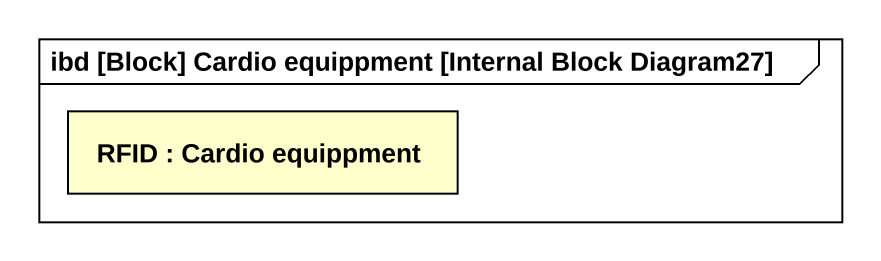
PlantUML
@startuml
mainframe ibd [Block] Cardio equippment [Internal Block Diagram27]
rectangle "RFID : Cardio equippment" as RFID #FFFFCC
@enduml
